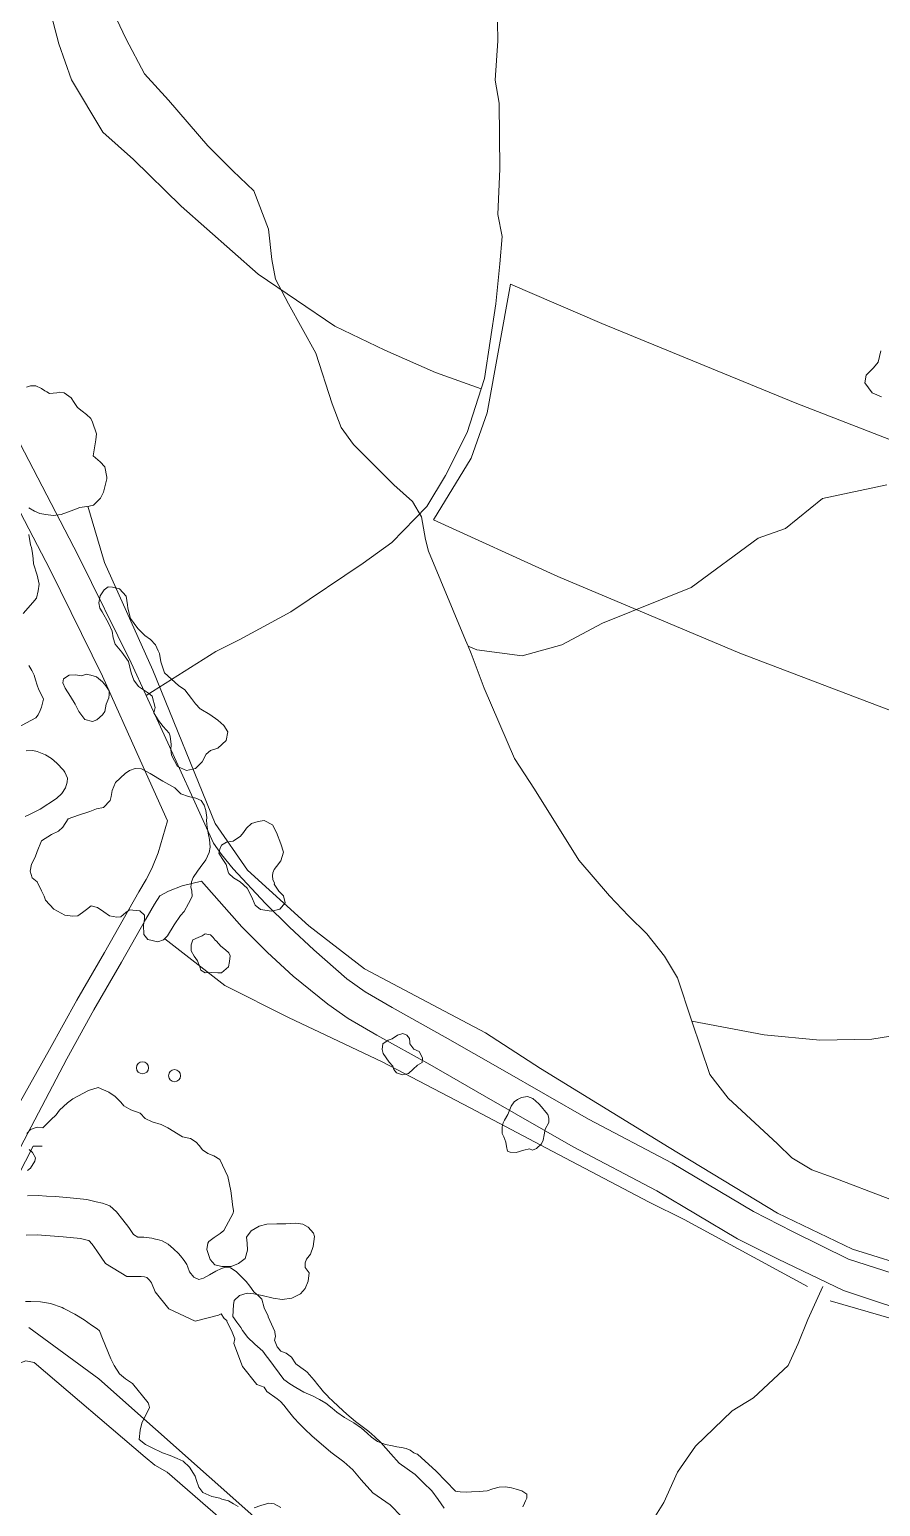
# Model space of a CAD drawing. Header units: metres. Extents: x 4652992 to 4879070, y 2074171 to 2309877.
# Drawn here: x 4653875.7 to 4653983.8, y 2308535.9 to 2308723.4 of the extents above; entities that cross this region are included whole.
import ezdxf

# ---------------------------------------------------------------- set-up
doc = ezdxf.new("R2010")
doc.units = ezdxf.units.M
doc.header["$MEASUREMENT"] = 0
doc.linetypes.add('DGN Style 3', pattern=[92.779933, 66.271381, -26.508552])
doc.layers.get('0').update_dxf_attribs({"color": 4, "lineweight": 0})
for name, color, linetype, lineweight in [('Level 1', 2, 'Continuous', 0), ('Level 10', 54, 'Continuous', 0), ('Level 18', 5, 'Continuous', 0), ('Level 19', 38, 'DGN Style 3', 0), ('Level 2', 6, 'Continuous', 0), ('Level 20', 30, 'DGN Style 3', 0), ('Level 28', 5, 'Continuous', 0), ('Level 37', 3, 'Continuous', 0), ('Level 40', 1, 'Continuous', 0), ('Level 61', 4, 'Continuous', 0)]:
    doc.layers.add(name, color=color, linetype=linetype, lineweight=lineweight)

# ---------------------------------------------------------------- blocks, each defined once
blk = doc.blocks.new('POSTE')
at = {"color": 0, "linetype": 'ByBlock', "lineweight": -2}
blk.add_circle((0, 0), 0.77, dxfattribs=at)

msp = doc.modelspace()

# ---------------------------------------------------------------- linework, layer by layer
at = {"layer": 'Level 1'}
for points in [[(4653984.986513, 2308574.887331, 1264.9891), (4653977.669497, 2308577.663088, 1263.5891), (4653975.069704, 2308578.618532, 1263.2266), (4653972.541079, 2308580.122317, 1262.8016), (4653970.689089, 2308581.905276, 1262.2766), (4653964.440493, 2308587.726687, 1261.6391), (4653962.097292, 2308590.725283, 1261.3891), (4653959.832907, 2308597.501062, 1260.77445), (4653957.992922, 2308603.006899, 1260.275), (4653956.351076, 2308605.749087, 1259.9625), (4653954.130678, 2308608.568484, 1259.5875), (4653951.808901, 2308610.845095, 1258.9875), (4653949.381289, 2308613.391299, 1258.225), (4653945.483889, 2308617.929507, 1257.125), (4653939.86249, 2308626.941897, 1253.9625), (4653937.309695, 2308630.822512, 1253.15), (4653933.452517, 2308639.753908, 1251.0875), (4653931.813296, 2308644.181093, 1250.4), (4653931.435167, 2308645.090027, 1250.3135), (4653931.107594, 2308645.877436, 1250.2385), (4653926.405703, 2308657.17969, 1249.1625), (4653926.025698, 2308658.65552, 1248.975), (4653925.531679, 2308661.525881, 1248.7875), (4653924.363528, 2308663.461306, 1248.55), (4653922.013491, 2308665.587282, 1248.3375), (4653916.881289, 2308670.70032, 1247.95), (4653915.319094, 2308672.865725, 1247.8), (4653914.167116, 2308675.890688, 1247.4375), (4653912.087282, 2308682.304079, 1246.45), (4653908.637331, 2308688.568911, 1245.6875), (4653906.972475, 2308691.689883, 1245.35), (4653906.501528, 2308694.181521, 1245.225), (4653906.097109, 2308698.033877, 1245.0125), (4653904.23511, 2308702.939699, 1244.475), (4653901.549319, 2308705.440493, 1243.9625), (4653898.403078, 2308708.651919, 1243.2625), (4653893.3949, 2308714.428286, 1242.0625), (4653890.337099, 2308717.779299, 1241.425), (4653888.036318, 2308722.174319, 1240.575), (4653885.9657, 2308726.463686, 1239.8375)], [(4653984.569094, 2308665.574526, 1259), (4653976.404482, 2308663.848086, 1258), (4653971.715273, 2308660.053286, 1257), (4653968.244082, 2308658.837893, 1256), (4653959.740114, 2308652.571474, 1255), (4653948.474123, 2308648.021731, 1254), (4653943.308901, 2308645.258913, 1253), (4653938.30469, 2308643.876711, 1252), (4653932.542483, 2308644.642885, 1251), (4653931.435167, 2308645.090027, 1250.238655)], [(4654032.262881, 2308591.477724, 1273.2125), (4654029.451723, 2308592.915713, 1273.025), (4654019.368288, 2308596.470278, 1271.85), (4654012.450686, 2308598.80353, 1270.95), (4654010.360903, 2308599.729128, 1270.6125), (4654008.635927, 2308600.083925, 1270.3), (4654007.329714, 2308600.077517, 1270), (4654005.061098, 2308598.926333, 1269), (4654001.908694, 2308598.056093, 1268), (4653997.156679, 2308597.30591, 1267), (4653992.494082, 2308596.03052, 1266), (4653988.209292, 2308596.07532, 1265), (4653982.682925, 2308595.20093, 1264), (4653976.076296, 2308595.058108, 1263), (4653969.007326, 2308595.769717, 1262), (4653959.832907, 2308597.501062, 1260.77445)], [(4653976.443911, 2308563.793093, 1262.9103), (4653974.560488, 2308559.612917, 1262.7228), (4653973.330508, 2308556.569277, 1262.5353), (4653972.048891, 2308553.755923, 1262.2853), (4653967.663882, 2308549.666689, 1260.7978), (4653964.9657, 2308548.031679, 1259.9603), (4653960.312929, 2308543.52051, 1258.1353), (4653958.029909, 2308540.233706, 1257.3853), (4653956.2699, 2308536.376711, 1256.8353), (4653954.788515, 2308534.00989, 1256.2603), (4653952.955324, 2308532.118288, 1255.9603), (4653950.956301, 2308530.856081, 1255.6978), (4653949.710085, 2308529.578493, 1255.5728), (4653947.81708, 2308527.78351, 1255), (4653946.676699, 2308526.23688, 1254), (4653945.899675, 2308524.750719, 1252.8777)]]:
    msp.add_polyline3d(points, dxfattribs=at)
at = {"layer": 'Level 10', "elevation": 1258.000385, "flags": 128}
msp.add_lwpolyline([(4653832.371189, 2308532.893937), (4653857.311037, 2308545.45228), (4653874.592846, 2308554.11853), (4653875.29706, 2308554.349534), (4653876.319314, 2308554.150121), (4653890.413854, 2308542.141278), (4653891.671989, 2308541.102079), (4653893.211449, 2308540.226098), (4653903.539371, 2308531.265496)], dxfattribs=at)
at = {"layer": 'Level 18', "color": 30}
for points in [[(4653893.267611, 2308622.928116, 1252.114335), (4653889.796918, 2308630.62085, 1251.145603), (4653885.017854, 2308641.299023, 1249.618385), (4653878.355049, 2308654.803155, 1247.600483), (4653865.854975, 2308678.796906, 1243.319878), (4653863.704215, 2308682.439938, 1242.841639), (4653861.941844, 2308685.063087, 1242.436121), (4653859.209884, 2308689.029037, 1241.787008), (4653851.612217, 2308697.721893, 1240.346579), (4653849.998367, 2308699.837827, 1240.047324), (4653848.653594, 2308701.612326, 1239.839022), (4653847.009669, 2308704.098935, 1239.565371), (4653845.594799, 2308706.666678, 1239.30187), (4653844.437976, 2308709.64634, 1238.971031), (4653843.576534, 2308712.804165, 1238.577483), (4653843.03585, 2308715.596861, 1238.206015), (4653842.479195, 2308718.650905, 1237.836759), (4653842.079139, 2308721.721291, 1237.387121), (4653842.085262, 2308724.764628, 1237.051524)], [(4653989.8936, 2308564.012626, 1266.485415), (4653979.735058, 2308567.249895, 1264.775102), (4653972.608542, 2308570.774718, 1263.751123), (4653967.679452, 2308573.307708, 1262.999862), (4653957.345745, 2308579.455312, 1261.473315), (4653946.692984, 2308585.054411, 1259.981872), (4653935.77448, 2308591.314726, 1258.512556), (4653928.535728, 2308595.467569, 1257.608657), (4653921.804696, 2308599.205614, 1256.630906), (4653918.374424, 2308601.193091, 1256.108942), (4653916.04322, 2308602.852945, 1255.830396), (4653911.850574, 2308606.533642, 1255.041202), (4653908.744811, 2308609.419856, 1254.494229), (4653905.718624, 2308612.431468, 1253.977723), (4653901.590579, 2308616.821319, 1253.288799), (4653900.114503, 2308618.63852, 1252.990711), (4653899.11655, 2308620.102849, 1252.757936), (4653897.796418, 2308622.969391, 1252.359218), (4653893.51073, 2308632.378465, 1251.017483), (4653890.554936, 2308638.822708, 1250.203113), (4653888.63821, 2308643.001568, 1249.601317), (4653881.922777, 2308656.612365, 1247.676918), (4653869.353416, 2308680.739112, 1243.644538)], [(4653989.669416, 2308559.79136, 1266.771628), (4653979.088015, 2308563.282721, 1264.888317), (4653970.783512, 2308567.255319, 1263.769081), (4653965.634354, 2308569.870037, 1262.973352), (4653955.391336, 2308575.96369, 1261.508618), (4653944.767022, 2308581.547838, 1260.157277), (4653933.784425, 2308587.844902, 1258.655953), (4653926.569386, 2308591.98414, 1257.706881), (4653919.830878, 2308595.726338, 1257.014135), (4653916.207003, 2308597.825987, 1256.337962), (4653913.628002, 2308599.662275, 1255.952883), (4653909.220221, 2308603.205876, 1255.27939), (4653905.967911, 2308606.228278, 1254.821301), (4653902.693979, 2308609.448556, 1254.25281), (4653897.570397, 2308615.247785, 1253.134731)]]:
    msp.add_polyline3d(points, dxfattribs=at)
at = {"layer": 'Level 19', "linetype": 'DGN Style 3'}
for points in [[(4653766.747758, 2308532.93109, 1261.06256), (4653775.645877, 2308537.975289, 1260.371662), (4653786.781093, 2308542.834655, 1259.354975), (4653806.169932, 2308547.753084, 1257.290499), (4653813.313656, 2308549.571699, 1256.372681), (4653831.817707, 2308552.669732, 1253.725981), (4653839.599179, 2308554.078861, 1253.350121), (4653845.557812, 2308555.875778, 1253.057089), (4653851.863407, 2308558.555357, 1252.73101), (4653857.042582, 2308561.333746, 1252.5726), (4653860.559781, 2308563.922266, 1252.502575), (4653862.064312, 2308565.57376, 1252.449024), (4653865.378334, 2308570.101764, 1251.57082), (4653872.62028, 2308583.77075, 1251.219917), (4653878.300797, 2308593.879517, 1252.244749), (4653881.740625, 2308600.153372, 1252.268885), (4653885.273448, 2308606.225316, 1252.398548), (4653888.359842, 2308611.674665, 1252.621392), (4653889.627927, 2308613.897831, 1252.66785), (4653890.547704, 2308615.48915, 1252.706722), (4653891.277456, 2308616.85765, 1252.719202), (4653892.057587, 2308618.851858, 1252.451345), (4653893.267611, 2308622.928116, 1252.114335)], [(4653768.221379, 2308530.613145, 1261.097118), (4653776.87422, 2308535.5183, 1260.323746), (4653787.672861, 2308540.230786, 1259.316401), (4653806.845571, 2308545.094389, 1257.238209), (4653813.879509, 2308546.885055, 1256.360756), (4653832.28862, 2308549.967193, 1253.816866), (4653840.241671, 2308551.407393, 1253.323206), (4653846.493033, 2308553.292586, 1253.046809), (4653853.05067, 2308556.079271, 1252.905087), (4653858.511375, 2308559.008689, 1252.720885), (4653862.404641, 2308561.873979, 1252.565966), (4653864.177176, 2308563.819657, 1252.516478), (4653866.649717, 2308567.093079, 1252.433666), (4653867.900211, 2308568.472759, 1251.990906), (4653875.073553, 2308582.359163, 1251.684688), (4653880.503669, 2308592.697208, 1252.294955), (4653883.917473, 2308598.923599, 1252.563799), (4653887.441614, 2308604.980621, 1252.452952), (4653890.533296, 2308610.439306, 1252.58908), (4653891.608659, 2308612.324598, 1252.697763), (4653892.305179, 2308613.395698, 1252.750922), (4653893.389972, 2308613.977782, 1252.797401), (4653895.109768, 2308614.692159, 1252.854482), (4653897.570397, 2308615.247785, 1253.134731)]]:
    msp.add_polyline3d(points, dxfattribs=at)
at = {"layer": 'Level 2'}
for points in [[(4653875.498, 2308575.3242, 1248.0777), (4653876.831, 2308575.3667, 1248.0777), (4653877.9201, 2308575.2875, 1248.2277), (4653879.0092, 2308575.2083, 1248.3777), (4653880.4623, 2308575.1042, 1248.6777), (4653881.7401, 2308574.9715, 1248.7777), (4653883.018, 2308574.8387, 1248.8777), (4653884.2128, 2308574.568, 1248.8777), (4653885.007, 2308574.3754, 1248.8777), (4653885.962, 2308574.0382, 1248.8777), (4653886.7951, 2308573.2715, 1248.8777), (4653887.6129, 2308572.2497, 1249.0777), (4653888.3667, 2308571.272, 1249.0777), (4653888.9526, 2308570.4025, 1249.0777), (4653889.4926, 2308570.0707, 1249.0777), (4653890.2494, 2308570.0742, 1249.0777), (4653891.2785, 2308569.9336, 1249.1777), (4653891.755, 2308569.8157, 1249.1777), (4653891.9997, 2308569.7552, 1249.1777), (4653892.5752, 2308569.6052, 1249.1777), (4653893.3629, 2308569.1873, 1249.1777), (4653894.0423, 2308568.6018, 1249.1777), (4653894.6661, 2308567.9838, 1249.1777), (4653894.8978, 2308567.6994, 1249.1777), (4653895.3977, 2308567.0859, 1249.1777), (4653895.7129, 2308566.5713, 1249.1777), (4653895.8381, 2308566.2448, 1249.1777), (4653896.0662, 2308565.6717, 1249.1777), (4653896.6054, 2308564.9927, 1249.4777), (4653897.2574, 2308564.6846, 1249.6777), (4653897.8488, 2308564.8411, 1249.8777), (4653898.606, 2308565.2669, 1250.0777), (4653899.3817, 2308565.7569, 1250.0777), (4653900.117, 2308566.0734, 1250.2777), (4653900.6396, 2308566.2355, 1250.2777), (4653901.2651, 2308566.1513, 1250.2777), (4653901.9721, 2308565.7118, 1250.2777), (4653902.5415, 2308565.1482, 1250.2777), (4653903.2351, 2308564.4472, 1250.2777), (4653903.7247, 2308563.8614, 1250.2777), (4653904.2223, 2308563.1232, 1250.2777), (4653904.806, 2308562.6323, 1250.2777), (4653905.2442, 2308562.1696, 1250.2777), (4653905.5252, 2308561.0965, 1250.2777), (4653906.0253, 2308560.0266, 1250.4777), (4653906.0513, 2308559.9661, 1250.4777), (4653906.466, 2308558.9979, 1250.4777), (4653906.8916, 2308558.0853, 1250.4777), (4653906.8994, 2308558.0146, 1250.4777), (4653906.9598, 2308557.4686, 1250.4777), (4653906.8674, 2308556.9964, 1250.4777), (4653907.191, 2308556.1413, 1250.4777), (4653907.6376, 2308555.5733, 1250.6777), (4653908.3435, 2308555.3225, 1250.6777), (4653908.9997, 2308554.8175, 1250.6777), (4653909.5557, 2308553.9926, 1250.6777), (4653910.1826, 2308553.531, 1250.6777), (4653910.7713, 2308553.08, 1250.7498), (4653910.9992, 2308552.9053, 1250.7777), (4653911.8972, 2308551.9246, 1250.8777), (4653912.3586, 2308551.3065, 1251.0197), (4653912.5472, 2308551.0539, 1251.0777), (4653913.0657, 2308550.4251, 1251.0777), (4653913.5692, 2308549.9123, 1251.0777), (4653913.7558, 2308549.7191, 1251.0777), (4653914.1968, 2308549.2622, 1251.0777), (4653914.9628, 2308548.5475, 1251.0777), (4653916.0421, 2308547.6019, 1251.0777), (4653917.1214, 2308546.6564, 1251.0777), (4653917.9732, 2308546.0246, 1251.1777), (4653918.825, 2308545.3929, 1251.2777), (4653919.5943, 2308544.6964, 1251.2777), (4653920.3637, 2308543.9998, 1251.2777), (4653921.6183, 2308542.5361, 1251.3777), (4653922.6695, 2308541.3513, 1251.3777), (4653923.6959, 2308540.6359, 1251.4277), (4653924.7223, 2308539.9205, 1251.4777), (4653925.7791, 2308538.8791, 1251.5277), (4653926.8358, 2308537.8376, 1251.5777), (4653927.6204, 2308536.7552, 1251.6277), (4653928.4049, 2308535.6729, 1251.6777)], [(4653923.0308, 2308534.5675, 1251.5777), (4653921.515, 2308536.0613, 1251.4777), (4653919.3233, 2308537.5888, 1251.3777), (4653917.8497, 2308539.2498, 1251.3777), (4653916.7734, 2308540.5056, 1251.2777), (4653915.6503, 2308541.5224, 1251.2777), (4653913.9796, 2308542.7615, 1251.0777), (4653911.6089, 2308544.8383, 1251.0777), (4653910.6902, 2308545.6957, 1251.0777), (4653909.9867, 2308546.4244, 1251.0777), (4653909.3461, 2308547.0768, 1251.0777), (4653909.3091, 2308547.1217, 1251.0777), (4653908.6129, 2308547.9659, 1251.0777), (4653908.0404, 2308548.7327, 1250.8777), (4653907.6087, 2308549.2042, 1250.7777), (4653907.1796, 2308549.533, 1250.6777), (4653905.8937, 2308550.4798, 1250.6777), (4653905.5331, 2308551.0148, 1250.6777), (4653904.6007, 2308551.346, 1250.6777), (4653902.7862, 2308553.6542, 1250.4777), (4653901.687, 2308556.5585, 1250.4777), (4653901.8076, 2308557.1747, 1250.4777), (4653901.4613, 2308557.9829, 1250.4777), (4653900.8033, 2308559.3905, 1250.2777), (4653900.7782, 2308559.4866, 1250.2777), (4653900.4677, 2308559.7478, 1250.2777), (4653900.0622, 2308560.3494, 1249.9224), (4653899.744, 2308560.1705, 1249.8777), (4653896.7713, 2308559.3839, 1249.6777), (4653893.4149, 2308560.9704, 1249.4777), (4653891.6929, 2308563.1387, 1249.1777), (4653891.2427, 2308564.2698, 1249.1777), (4653890.9582, 2308564.619, 1249.1777), (4653890.6465, 2308564.9277, 1249.1777), (4653890.6278, 2308564.9439, 1249.1777), (4653890.3372, 2308565.0157, 1249.1777), (4653889.921, 2308565.0726, 1249.0777), (4653888.3378, 2308565.0653, 1249.0777), (4653888.0896, 2308565.0641, 1249.0777), (4653885.4117, 2308566.7099, 1249.0777), (4653884.3095, 2308568.3455, 1249.0777), (4653883.6808, 2308569.1608, 1249.0777), (4653883.2922, 2308569.6463, 1248.8777), (4653883.0712, 2308569.6999, 1248.8777), (4653882.2044, 2308569.8963, 1248.8777), (4653880.0236, 2308570.1229, 1248.6777), (4653876.7303, 2308570.361, 1248.0777), (4653875.3159, 2308570.3158, 1248.0777)]]:
    msp.add_polyline3d(points, dxfattribs=at)
at = {"layer": 'Level 20', "linetype": 'Continuous'}
for points in [[(4653933.080705, 2308677.778666, 1249.523184), (4653927.29604, 2308679.863688, 1248.584404), (4653920.852359, 2308682.702514, 1247.446457), (4653914.520144, 2308685.747694, 1246.877484), (4653904.756389, 2308692.357093, 1245.739538), (4653895.016976, 2308700.965284, 1244.032619), (4653888.967038, 2308706.91935, 1243.463646), (4653885.066042, 2308710.376612, 1242.325699), (4653881.065475, 2308717.009969, 1241.5), (4653879.46871, 2308721.586347, 1240.4), (4653876.871107, 2308731.477267, 1238.6)], [(4653935.17494, 2308724.347228, 1246.4), (4653935.193879, 2308721.96717, 1246.9), (4653934.869192, 2308716.990983, 1247.4), (4653935.376708, 2308714.066532, 1248.2), (4653935.448094, 2308705.730356, 1249), (4653935.208075, 2308699.905617, 1249.4), (4653935.748097, 2308697.130391, 1249.9), (4653935.469155, 2308693.634691, 1250.3), (4653934.945423, 2308688.582503, 1250.2), (4653933.503781, 2308679.091363, 1249.6), (4653933.080705, 2308677.778666, 1249.523184), (4653931.300703, 2308672.255771, 1249.2), (4653928.562683, 2308666.787757, 1248.9), (4653926.192345, 2308662.834814, 1248.9), (4653921.750656, 2308658.285409, 1249.2), (4653918.12116, 2308655.661776, 1249.5), (4653908.909833, 2308649.472647, 1250.1), (4653902.446473, 2308645.934773, 1250.3), (4653899.392727, 2308644.42144, 1250.3), (4653890.554936, 2308638.822708, 1250.0901)]]:
    msp.add_polyline3d(points, dxfattribs=at)
at = {"layer": 'Level 28'}
msp.add_polyline3d([(4653871.351725, 2308570.175595, 1252.818663), (4653870.876962, 2308571.313499, 1252.818663), (4653871.326501, 2308572.161789, 1253), (4653876.222531, 2308581.636816, 1253), (4653877.33278, 2308581.607269, 1252.8)], dxfattribs=at)
at = {"layer": 'Level 37'}
for points in [[(4654040.678148, 2308615.985128, 1279.8), (4654050.952596, 2308644.627232, 1282.929346), (4654049.670675, 2308645.370986, 1282.844792), (4654028.8318, 2308653.830899, 1271.5), (4654002.834384, 2308664.395897, 1264.5), (4653972.953186, 2308676.009496, 1258.5), (4653948.387449, 2308686.069469, 1253.7), (4653936.814173, 2308691.062054, 1252.3), (4653933.843031, 2308674.714773, 1251.2), (4653931.819385, 2308668.960166, 1250.4), (4653927.031517, 2308661.159136, 1250.4), (4653942.806314, 2308653.938665, 1254.5), (4653965.932186, 2308644.225009, 1258.4), (4653994.052173, 2308633.489646, 1266.9), (4654015.010259, 2308625.300751, 1272.5), (4654032.368944, 2308619.00078, 1277.436845), (4654040.105288, 2308616.193036, 1279.637077), (4654040.678148, 2308615.985128, 1279.8), (4654037.209345, 2308606.964578, 1278.9), (4654032.081303, 2308594.886026, 1277.5)], [(4654029.938077, 2308589.10655, 1277.2), (4654027.661904, 2308584.163808, 1276.6), (4654023.132586, 2308578.236312, 1275.8), (4654018.006562, 2308573.631028, 1275.2), (4654013.316627, 2308570.135927, 1274.2), (4654008.806283, 2308568.066667, 1272.5225), (4654003.339454, 2308566.11537, 1270.8004), (4653996.833142, 2308564.907267, 1269.6523), (4653988.666572, 2308565.907857, 1267.9302), (4653980.228208, 2308568.532282, 1266.7822), (4653970.721079, 2308573.120134, 1265.4), (4653956.960407, 2308581.427319, 1263.6), (4653940.629887, 2308591.465497, 1262.2), (4653933.654967, 2308595.991932, 1261.8), (4653924.751179, 2308600.707233, 1260.4), (4653918.283012, 2308604.145589, 1259), (4653911.190324, 2308609.584687, 1257.2), (4653903.425117, 2308616.660235, 1255.5), (4653899.310828, 2308622.588668, 1254.3), (4653891.406215, 2308642.038745, 1251.5), (4653885.267407, 2308655.734762, 1252.3), (4653883.166981, 2308662.87054, 1252.54398)], [(4653974.530549, 2308563.795152, 1265.6341), (4653958.863899, 2308572.28681, 1263.3), (4653954.416312, 2308574.496041, 1262.4), (4653942.085739, 2308580.973651, 1261.9), (4653931.684774, 2308586.480728, 1261.9), (4653920.51353, 2308592.32658, 1261.9), (4653908.60974, 2308597.956789, 1260.7), (4653900.523788, 2308602.027746, 1258.9), (4653892.92438, 2308607.962719, 1257.415212)], [(4653977.416321, 2308561.974586, 1265.6341), (4653988.667698, 2308558.736724, 1268.5043)], [(4653875.677844, 2308558.578594, 1259.230359), (4653884.541678, 2308552.063037, 1259.804393), (4653905.729017, 2308533.222514, 1259.230359), (4653944.741442, 2308500.889329, 1260.378427), (4653961.123297, 2308487.956521, 1260.825194), (4653929.602391, 2308476.771742, 1260.95246), (4653915.355149, 2308472.126188, 1260.95246), (4653903.455918, 2308469.132979, 1263.822628), (4653884.529831, 2308461.993493, 1264.970695), (4653863.847324, 2308454.526326, 1263.822628), (4653857.528678, 2308452.775555, 1263.519133), (4653853.880494, 2308451.764716, 1263.343904), (4653851.896179, 2308451.214902, 1263.248594), (4653846.381272, 2308449.390874, 1263.822628), (4653841.987007, 2308449.945627, 1264.396661), (4653826.620397, 2308463.025186, 1264.396661), (4653801.18775, 2308484.213735, 1266.692796), (4653792.461351, 2308491.810147, 1266.534521), (4653769.538566, 2308511.764647, 1266.118762)]]:
    msp.add_polyline3d(points, dxfattribs=at)
at = {"layer": 'Level 40', "color": 3, "flags": 128}
for points, elevation in [([(4653907.390387, 2308614.002878), (4653907.977864, 2308613.414994), (4653908.200657, 2308612.502634), (4653907.532039, 2308611.711761), (4653906.486308, 2308611.469824), (4653905.089953, 2308611.684818), (4653904.402721, 2308612.204078), (4653903.916596, 2308613.339443), (4653903.36501, 2308614.356246), (4653902.472112, 2308615.174908), (4653901.650871, 2308615.675414), (4653901.055612, 2308616.221184), (4653900.968368, 2308616.455111), (4653900.70355, 2308617.375228), (4653900.189365, 2308618.123744), (4653899.793616, 2308618.806769), (4653899.88719, 2308619.312075), (4653900.114788, 2308619.83611), (4653900.747545, 2308620.198009), (4653901.601561, 2308620.344727), (4653902.549129, 2308620.996729), (4653902.895136, 2308621.455262), (4653903.298806, 2308621.990212), (4653903.928434, 2308622.570409), (4653904.763723, 2308622.85122), (4653905.525749, 2308622.971398), (4653906.599376, 2308622.424191), (4653907.11666, 2308621.457417), (4653907.632359, 2308620.011875), (4653908.000051, 2308618.942121), (4653907.663373, 2308617.828575), (4653907.102315, 2308617.148528), (4653906.813988, 2308616.766392), (4653906.64409, 2308616.318768), (4653906.573933, 2308615.939779), (4653906.622208, 2308615.495303), (4653906.838788, 2308615.01966), (4653906.815403, 2308614.893327), (4653907.390387, 2308614.002878)], 1258.146457), ([(4653900.020269, 2308607.017693), (4653900.630297, 2308606.556752), (4653901.038012, 2308606.176767), (4653901.22784, 2308605.793622), (4653901.137482, 2308605.070849), (4653901.012889, 2308604.397906), (4653900.134993, 2308603.646916), (4653899.649392, 2308603.606316), (4653898.835403, 2308603.670017), (4653898.047856, 2308603.641818), (4653897.49849, 2308603.96104), (4653897.358478, 2308604.378479), (4653897.070666, 2308605.171291), (4653896.652082, 2308605.727303), (4653896.256868, 2308606.409486), (4653896.271004, 2308607.189873), (4653896.471878, 2308607.805177), (4653897.138055, 2308608.116827), (4653897.654799, 2308608.325643), (4653898.045479, 2308608.557799), (4653898.717803, 2308608.433317), (4653899.049258, 2308608.110955), (4653899.330907, 2308607.754316), (4653899.483413, 2308607.639082), (4653900.020269, 2308607.017693)], 1259.346457), ([(4653924.557837, 2308593.915432), (4653925.195672, 2308593.624245), (4653925.657066, 2308592.846413), (4653925.590546, 2308592.25286), (4653925.003841, 2308591.885432), (4653924.435718, 2308591.384728), (4653923.859849, 2308590.842171), (4653923.095075, 2308590.680804), (4653922.31634, 2308590.911525), (4653922.009782, 2308591.357779), (4653921.870427, 2308591.773078), (4653921.40441, 2308592.292126), (4653920.65506, 2308593.382948), (4653920.53119, 2308593.881923), (4653920.620953, 2308594.601), (4653921.272692, 2308595.086201), (4653921.778916, 2308595.252134), (4653922.47244, 2308595.729588), (4653923.153588, 2308595.906405), (4653923.639697, 2308595.72986), (4653923.988045, 2308595.275897), (4653924.036066, 2308594.834259), (4653924.039177, 2308594.617308), (4653924.557837, 2308593.915432)], 1263.746457)]:
    msp.add_lwpolyline(points, dxfattribs=dict(at, elevation=elevation))
at = {"layer": 'Level 40', "color": 3}
for points in [[(4653983.912812, 2308676.783615, 1265.446457), (4653982.715756, 2308677.262645, 1265.446457), (4653981.792146, 2308678.526883, 1265.446457), (4653981.975715, 2308679.521625, 1265.446457), (4653982.916501, 2308680.440316, 1265.446457), (4653983.500656, 2308681.167896, 1265.446457), (4653983.826649, 2308682.586241, 1265.446457)], [(4653875.349591, 2308677.973884, 1253.746457), (4653875.879885, 2308678.151943, 1253.746457), (4653876.540693, 2308678.140033, 1253.746457), (4653877.25878, 2308677.8412, 1253.746457), (4653877.699881, 2308677.538424, 1253.746457), (4653877.94714, 2308677.382088, 1253.746457), (4653878.30123, 2308677.205958, 1253.746457), (4653878.74837, 2308677.233637, 1253.746457), (4653879.195509, 2308677.261316, 1253.746457), (4653879.59914, 2308677.352318, 1253.746457), (4653880.133289, 2308677.253351, 1253.746457), (4653881.015494, 2308676.6478, 1253.746457), (4653881.397152, 2308676.024463, 1253.746457), (4653881.832229, 2308675.391224, 1253.746457), (4653882.413768, 2308674.951899, 1253.746457), (4653882.995309, 2308674.512573, 1253.746457), (4653883.51353, 2308674.029713, 1253.746457), (4653883.754769, 2308673.542905, 1253.746457), (4653884.254927, 2308672.068617, 1253.746457), (4653884.169653, 2308671.310693, 1253.746457), (4653883.846615, 2308669.270388, 1253.746457), (4653884.704962, 2308668.492968, 1254.646457), (4653885.309587, 2308667.884064, 1254.646457), (4653885.562235, 2308666.567411, 1254.646457), (4653885.576013, 2308666.344012, 1254.646457), (4653885.152623, 2308664.655654, 1254.646457), (4653884.737369, 2308663.904379, 1254.646457), (4653883.855617, 2308663.018651, 1254.646457), (4653883.33576, 2308662.894096, 1254.646457), (4653882.145843, 2308662.728022, 1254.646457), (4653881.01315, 2308662.275262, 1254.646457), (4653879.773709, 2308661.842266, 1254.646457), (4653878.753743, 2308661.699909, 1254.646457), (4653877.836633, 2308661.814585, 1254.646457), (4653877.03615, 2308661.962873, 1254.646457), (4653876.372099, 2308662.251541, 1254.646457), (4653875.674484, 2308662.656863, 1254.646457)], [(4653875.674506, 2308659.273788, 1252.646457), (4653875.853108, 2308657.99035, 1253.146479), (4653876.008691, 2308657.626929, 1253.6465), (4653876.10533, 2308656.932481, 1253.6465), (4653876.191862, 2308656.183518, 1253.6465), (4653876.244125, 2308655.553654, 1253.6465), (4653876.709844, 2308654.114241, 1253.6465), (4653876.953679, 2308652.997813, 1253.6465), (4653876.846429, 2308652.11555, 1253.6465), (4653876.620092, 2308651.198946, 1253.6465), (4653876.181963, 2308650.659867, 1253.6465), (4653874.943616, 2308649.235829, 1252.6465)], [(4653898.643012, 2308636.433211, 1256.546457), (4653899.645186, 2308635.724121, 1256.546457), (4653900.4288, 2308635.011883, 1256.546457), (4653900.936081, 2308634.219947, 1256.546457), (4653900.690837, 2308633.131122, 1256.546457), (4653899.636892, 2308632.148419, 1256.546457), (4653898.707919, 2308631.840574, 1256.546457), (4653898.192647, 2308631.41248, 1256.546457), (4653897.66011, 2308630.420418, 1256.546457), (4653896.805961, 2308629.575152, 1256.546457), (4653895.666174, 2308629.306315, 1256.546457), (4653894.540565, 2308629.820172, 1256.546457), (4653893.763302, 2308631.272972, 1256.546457), (4653893.677563, 2308631.986895, 1256.546457), (4653893.710471, 2308632.635211, 1256.546457), (4653893.595127, 2308633.659987, 1256.546457), (4653893.454692, 2308634.078632, 1256.546457), (4653892.694518, 2308634.917431, 1256.546457), (4653892.137298, 2308635.675011, 1256.546457), (4653891.534853, 2308636.659085, 1256.546457), (4653891.709422, 2308637.335209, 1255.646457), (4653891.319115, 2308638.73802, 1254.846457), (4653890.867091, 2308639.127717, 1254.846457), (4653889.582919, 2308639.977512, 1254.846457), (4653888.9902, 2308640.786658, 1254.846457), (4653888.639993, 2308641.72572, 1254.846457), (4653888.291466, 2308643.145256, 1254.846457), (4653887.465771, 2308644.34719, 1254.846457), (4653886.600927, 2308645.337823, 1254.846457), (4653886.361787, 2308646.168846, 1254.846457), (4653886.257187, 2308647.018646, 1254.846457), (4653885.788141, 2308648.023351, 1254.846457), (4653884.959418, 2308649.444306, 1254.846457), (4653884.657635, 2308649.937252, 1254.846457), (4653884.563953, 2308650.610169, 1254.846457), (4653884.728434, 2308651.497481, 1254.846457), (4653885.215115, 2308652.237692, 1254.846457), (4653885.723598, 2308652.624232, 1254.846457), (4653886.28829, 2308652.607037, 1254.846457), (4653887.167347, 2308652.400503, 1254.846457), (4653887.99774, 2308651.460042, 1254.846457), (4653888.18206, 2308650.333322, 1254.846457), (4653888.23828, 2308649.929576, 1254.846457), (4653888.560215, 2308648.602521, 1254.846457), (4653889.504757, 2308647.334941, 1254.846457), (4653890.393085, 2308646.471112, 1254.846457), (4653891.125059, 2308645.94218, 1254.846457), (4653891.741249, 2308645.259866, 1254.846457), (4653892.080547, 2308644.497715, 1254.846457), (4653892.23691, 2308644.162804, 1254.846457), (4653892.436936, 2308643.120484, 1254.846457), (4653892.877802, 2308641.727581, 1254.846457), (4653893.774003, 2308640.905957, 1254.846457), (4653894.67804, 2308640.126587, 1254.846457), (4653895.444457, 2308639.547541, 1254.846457), (4653895.872994, 2308639.031072, 1254.846457), (4653896.293705, 2308638.47234, 1254.846457), (4653896.81764, 2308637.763355, 1254.846457), (4653897.399471, 2308637.131064, 1254.846457), (4653897.483943, 2308637.115419, 1254.846457), (4653898.643012, 2308636.433211, 1256.546457)], [(4653875.644602, 2308642.669962, 1252.6465), (4653876.034395, 2308642.033172, 1252.6465), (4653876.315077, 2308641.416585, 1252.6465), (4653876.486646, 2308640.820203, 1252.6465), (4653876.702652, 2308640.159124, 1252.6465), (4653876.928782, 2308639.552627, 1252.6465), (4653877.219594, 2308638.990607, 1252.6465), (4653877.500286, 2308638.373996, 1252.6465), (4653877.409193, 2308637.882698, 1252.6465), (4653877.253419, 2308637.346912, 1252.6465), (4653877.117887, 2308636.9203, 1252.6465), (4653876.852991, 2308636.404712, 1252.6465), (4653876.553777, 2308636.008405, 1252.6465), (4653874.186458, 2308634.731944, 1253.6465)], [(4653885.496613, 2308637.737556, 1253.546457), (4653885.324021, 2308636.806341, 1253.546457), (4653885.026204, 2308636.379902, 1253.546457), (4653884.300573, 2308635.769997, 1253.546457), (4653883.730154, 2308635.52538, 1253.546457), (4653882.772841, 2308635.79024, 1253.546457), (4653881.999069, 2308636.809189, 1253.546457), (4653881.555893, 2308637.723118, 1253.546457), (4653880.951354, 2308638.710705, 1253.546457), (4653880.270061, 2308639.756275, 1253.546457), (4653879.964729, 2308640.469525, 1253.546457), (4653880.058894, 2308640.97744, 1253.546457), (4653880.794476, 2308641.421063, 1253.146457), (4653881.545369, 2308641.457188, 1253.146457), (4653882.399676, 2308641.34276, 1253.146457), (4653882.920174, 2308641.552952, 1253.146457), (4653883.512689, 2308641.443211, 1253.146457), (4653884.258795, 2308641.217426, 1253.146457), (4653885.018906, 2308640.594854, 1253.146457), (4653885.44829, 2308640.077333, 1253.146457), (4653885.85413, 2308639.432771, 1253.146457), (4653885.852442, 2308638.951282, 1253.146457), (4653885.824128, 2308638.562322, 1253.146457), (4653885.496613, 2308637.737556, 1253.546457)], [(4653875.327729, 2308631.831, 1252.6465), (4653876.176523, 2308631.84322, 1252.6465), (4653876.722138, 2308631.742177, 1252.6465), (4653877.772878, 2308631.321713, 1252.6465), (4653878.530567, 2308630.842579, 1252.6465), (4653879.213456, 2308630.264357, 1252.6465), (4653880.063989, 2308629.372735, 1252.6465), (4653880.241752, 2308629.113933, 1252.6465), (4653880.546677, 2308628.323341, 1252.6465), (4653880.510152, 2308627.82186, 1252.6465), (4653880.32402, 2308627.12219, 1252.6465), (4653879.854949, 2308626.418432, 1252.6465), (4653879.167618, 2308625.75508, 1252.6465), (4653877.113062, 2308624.405517, 1252.8465), (4653875.817788, 2308623.769229, 1253.6465), (4653875.201997, 2308623.488385, 1253.6465)], [(4653896.240744, 2308614.490586, 1258.846457), (4653896.373032, 2308614.030884, 1258.846457), (4653896.374476, 2308613.334279, 1258.846457), (4653895.942967, 2308612.413176, 1258.846457), (4653895.369729, 2308611.431252, 1258.846457), (4653894.924257, 2308610.904409, 1258.846457), (4653894.126157, 2308609.722217, 1259.746457), (4653893.257844, 2308608.317761, 1259.746457), (4653892.77082, 2308607.799222, 1259.746457), (4653892.02871, 2308607.545305, 1259.746457), (4653890.784222, 2308607.86268, 1259.746457), (4653890.247639, 2308608.483785, 1259.746457), (4653890.205889, 2308609.665453, 1259.746457), (4653890.346062, 2308610.422113, 1259.746457), (4653890.355507, 2308610.9421, 1259.746457), (4653889.768877, 2308611.490621, 1259.046457), (4653888.456569, 2308611.625216, 1257.746457), (4653887.957486, 2308611.281809, 1257.746457), (4653887.335159, 2308610.743306, 1257.746457), (4653886.848614, 2308610.702645, 1257.746457), (4653885.880261, 2308610.881938, 1257.746457), (4653885.184881, 2308611.359348, 1257.746457), (4653884.371005, 2308611.90228, 1257.746457), (4653883.586676, 2308612.134666, 1257.746457), (4653882.979932, 2308611.680437, 1257.746457), (4653882.473006, 2308611.294887, 1257.746457), (4653881.874059, 2308610.882786, 1257.746457), (4653881.253374, 2308610.823373, 1257.746457), (4653880.23508, 2308610.968328, 1257.746457), (4653878.847365, 2308611.704684, 1257.746457), (4653877.795807, 2308612.863039, 1257.046457), (4653877.586828, 2308613.381539, 1257.046457), (4653877.274888, 2308614.049955, 1257.046457), (4653876.696205, 2308615.160314, 1257.046457), (4653876.100174, 2308615.706848, 1257.046457), (4653875.819517, 2308616.543921, 1257.046457), (4653875.983691, 2308617.429468, 1257.046457), (4653876.450638, 2308618.302552, 1257.046457), (4653876.717762, 2308619.038161, 1257.046457), (4653877.270683, 2308620.375047, 1257.046457), (4653878.553814, 2308621.184168, 1257.046457), (4653879.421677, 2308621.634041, 1257.046457), (4653879.994585, 2308622.138523, 1257.046457), (4653880.669087, 2308623.191129, 1257.046457), (4653881.973883, 2308623.647282, 1257.046457), (4653883.412873, 2308624.122183, 1257.046457), (4653884.257225, 2308624.445531, 1257.046457), (4653885.12026, 2308624.634587, 1257.046457), (4653885.981723, 2308625.514915, 1256.546457), (4653886.117693, 2308626.01334, 1256.546457), (4653886.258411, 2308626.77268, 1256.546457), (4653886.664631, 2308627.788268, 1256.546457), (4653887.87655, 2308628.916416, 1256.546457), (4653888.434061, 2308629.336741, 1256.546457), (4653889.178893, 2308629.59148, 1256.546457), (4653889.953316, 2308629.535324, 1256.546457), (4653891.063313, 2308628.937091, 1256.546457), (4653892.660659, 2308627.971686, 1257.746457), (4653894.190297, 2308627.112678, 1258.546457), (4653894.964308, 2308626.359955, 1258.546457), (4653895.942441, 2308626.004708, 1258.546457), (4653896.859848, 2308625.791289, 1258.546457), (4653897.543597, 2308625.490558, 1258.546457), (4653897.912663, 2308624.899876, 1258.546457), (4653898.139979, 2308624.248383, 1258.546457), (4653898.236421, 2308623.359945, 1258.546457), (4653898.208326, 2308622.973383, 1258.546457), (4653898.312563, 2308622.127014, 1258.546457), (4653898.47753, 2308621.138796, 1258.546457), (4653898.586482, 2308620.552717, 1258.546457), (4653898.66734, 2308619.58005, 1258.546457), (4653898.542627, 2308618.906629, 1258.546457), (4653898.111008, 2308617.985299, 1258.546457), (4653897.40365, 2308616.984406, 1258.546457), (4653897.057761, 2308616.526043, 1258.546457), (4653896.515534, 2308615.712214, 1258.546457), (4653896.330074, 2308615.180595, 1258.546457), (4653896.240744, 2308614.490586, 1258.846457)], [(4653875.423186, 2308583.245871, 1258.2465), (4653875.884451, 2308583.720909, 1258.2465), (4653876.729243, 2308584.05023, 1258.2465), (4653877.42153, 2308583.95945, 1258.2465), (4653878.460569, 2308584.941171, 1258.8465), (4653879.137471, 2308585.609955, 1261.1465), (4653879.545203, 2308586.204626, 1261.1465), (4653880.572337, 2308587.131387, 1261.1465), (4653881.261042, 2308587.636796, 1261.1465), (4653883.229488, 2308588.682962, 1262.6465), (4653884.443585, 2308589.0789, 1263.8465), (4653885.810735, 2308588.454756, 1263.8465), (4653886.640281, 2308587.930125, 1263.8465), (4653887.322432, 2308587.210129, 1263.8465), (4653887.715253, 2308586.729227, 1263.8465), (4653888.623135, 2308586.2272, 1263.8465), (4653889.772642, 2308585.828879, 1263.8465), (4653890.425614, 2308585.151384, 1263.8465), (4653891.310951, 2308584.727745, 1263.8465), (4653892.467104, 2308584.365303, 1263.8465), (4653893.316601, 2308583.948298, 1263.8465), (4653895.188238, 2308582.784328, 1263.3465), (4653896.192363, 2308582.598464, 1263.3465), (4653896.885633, 2308582.135957, 1263.3465), (4653897.285365, 2308581.690651, 1263.3465), (4653897.707666, 2308581.166901, 1263.3465), (4653898.400943, 2308580.704389, 1263.3465), (4653899.156668, 2308580.378845, 1263.3465), (4653899.892455, 2308579.945596, 1263.3465), (4653900.937895, 2308577.783464, 1260.9465), (4653901.322514, 2308575.956188, 1259.2465), (4653901.456327, 2308574.643785, 1257.9465), (4653901.520441, 2308574.183415, 1257.9465), (4653901.64602, 2308573.450037, 1257.9465), (4653901.626541, 2308573.3448, 1257.9465), (4653901.585821, 2308573.124796, 1257.9465), (4653900.397669, 2308570.927506, 1256.9342), (4653899.936599, 2308570.535691, 1256.9342), (4653899.200027, 2308570.041558, 1256.9342), (4653898.506937, 2308569.526906, 1256.9342), (4653898.392382, 2308569.310931, 1256.9342), (4653898.274658, 2308568.497199, 1256.9342), (4653898.661471, 2308567.215112, 1256.9342), (4653899.284432, 2308566.53611, 1256.9342), (4653900.163608, 2308566.327263, 1256.9342), (4653901.333802, 2308566.317643, 1256.9342), (4653902.275627, 2308566.700116, 1256.9342), (4653903.118958, 2308567.362104, 1256.9342), (4653903.411693, 2308568.41554, 1256.9342), (4653903.39502, 2308569.291922, 1256.9342), (4653903.306779, 2308570.046924, 1256.9342), (4653903.886961, 2308570.862746, 1256.9342), (4653904.895009, 2308571.459181, 1256.9342), (4653905.857336, 2308571.717765, 1256.9342), (4653907.138522, 2308571.750078, 1256.9342), (4653908.304834, 2308571.735139, 1256.9342), (4653909.546992, 2308571.83348, 1256.9342), (4653910.447166, 2308571.707247, 1256.9342), (4653911.123973, 2308571.314953, 1256.9342), (4653911.814093, 2308570.57719, 1256.9342), (4653911.917784, 2308570.168301, 1256.9342), (4653911.751438, 2308568.876063, 1256.9342), (4653911.430823, 2308567.890614, 1256.9342), (4653910.914416, 2308567.279098, 1256.9342), (4653910.733781, 2308566.795608, 1256.9342), (4653910.762123, 2308566.229808, 1256.9342), (4653911.233215, 2308565.517708, 1256.9342), (4653911.108998, 2308564.457439, 1256.9342), (4653910.728442, 2308563.524679, 1256.9342), (4653910.161627, 2308562.88259, 1256.9342), (4653909.049083, 2308562.319218, 1256.9342), (4653907.80068, 2308562.146326, 1256.9342), (4653906.676936, 2308562.312014, 1256.9342), (4653905.298286, 2308562.670379, 1256.9342), (4653904.223841, 2308562.877304, 1256.9342), (4653903.364233, 2308562.952758, 1256.9342), (4653902.42523, 2308562.636286, 1256.9342), (4653901.733188, 2308562.002246, 1256.9342), (4653901.642384, 2308561.470867, 1256.9342), (4653901.564548, 2308559.975924, 1256.9342), (4653902.084035, 2308559.287933, 1256.9342), (4653902.583682, 2308558.597191, 1256.9342), (4653902.768238, 2308558.212606, 1256.9342), (4653902.971373, 2308557.986489, 1256.9342), (4653903.41734, 2308557.3635, 1256.9342), (4653904.342646, 2308556.46196, 1256.9342), (4653905.367467, 2308555.600437, 1256.9342), (4653905.79301, 2308554.996314, 1256.9342), (4653906.110539, 2308554.569768, 1256.9342), (4653908.017922, 2308551.973713, 1256.9342), (4653908.778345, 2308551.43192, 1256.9342), (4653909.550803, 2308550.96698, 1256.9342), (4653910.554385, 2308550.39394, 1256.9342), (4653911.681533, 2308549.91789, 1256.9342), (4653912.564051, 2308549.468319, 1256.9342), (4653913.346912, 2308548.980075, 1256.9342), (4653914.159514, 2308548.333841, 1256.9342), (4653914.757876, 2308547.847847, 1256.9342), (4653915.72989, 2308547.185233, 1256.9342), (4653916.925342, 2308546.474001, 1256.9342), (4653917.880882, 2308545.803402, 1256.9342), (4653918.614172, 2308545.178293, 1256.9342), (4653919.15233, 2308544.678631, 1256.9342), (4653919.942781, 2308544.113594, 1256.9342), (4653920.935682, 2308543.734289, 1256.9342), (4653921.826329, 2308543.560538, 1256.9342), (4653922.390637, 2308543.450451, 1256.9342), (4653922.966033, 2308543.3382, 1256.9342), (4653923.563092, 2308543.221724, 1256.9342), (4653924.053303, 2308542.997227, 1256.9342), (4653924.557643, 2308542.689279, 1256.9342), (4653924.828659, 2308542.551106, 1256.9342), (4653925.015797, 2308542.514598, 1256.9342), (4653927.35312, 2308540.363657, 1256.9342), (4653929.815157, 2308537.826849, 1259.4347), (4653930.43816, 2308537.718251, 1259.4347), (4653931.279905, 2308537.702981, 1259.4347), (4653931.872421, 2308537.742223, 1259.4347), (4653932.835162, 2308537.773525, 1259.4347), (4653933.854382, 2308537.861234, 1259.4347), (4653934.578119, 2308538.118163, 1259.4347), (4653935.360259, 2308538.335371, 1259.4347), (4653936.168101, 2308538.382876, 1259.4347), (4653936.931089, 2308538.232779, 1259.4347), (4653937.543929, 2308538.047362, 1259.4347), (4653938.243512, 2308537.872383, 1259.4347), (4653938.897069, 2308537.427984, 1259.4347), (4653938.901142, 2308536.907308, 1259.4347), (4653938.729533, 2308536.595299, 1259.4347), (4653938.572138, 2308536.30585, 1259.4347), (4653938.390973, 2308535.837591, 1259.4347)], [(4653936.879044, 2308586.70802, 1264.746457), (4653937.279414, 2308587.239067, 1264.746457), (4653937.682911, 2308587.553401, 1264.746457), (4653938.203926, 2308587.802751, 1264.746457), (4653938.959978, 2308587.922137, 1264.746457), (4653939.646523, 2308587.665365, 1264.746457), (4653940.388811, 2308587.009247, 1264.746457), (4653940.744513, 2308586.597595, 1264.746457), (4653941.312094, 2308585.930588, 1264.746457), (4653941.557999, 2308585.62571, 1264.746457), (4653941.689521, 2308585.1691, 1264.746457), (4653941.672634, 2308584.610281, 1264.746457), (4653941.228334, 2308583.794751, 1265.746457), (4653941.089503, 2308583.043284, 1265.746457), (4653940.966096, 2308582.375304, 1265.746457), (4653940.748441, 2308581.897472, 1265.746457), (4653940.124633, 2308581.322109, 1265.746457), (4653939.611939, 2308581.11477, 1265.746457), (4653939.210367, 2308581.275462, 1265.746457), (4653938.489167, 2308581.106718, 1265.746457), (4653937.525205, 2308580.824564, 1265.246457), (4653936.750984, 2308580.838267, 1265.246457), (4653936.432617, 2308580.983609, 1265.246457), (4653936.282617, 2308581.573034, 1265.246457), (4653936.20835, 2308582.10523, 1265.246457), (4653935.948616, 2308582.801366, 1265.246457), (4653935.767741, 2308583.223678, 1265.246457), (4653935.753768, 2308583.615092, 1265.246457), (4653935.755234, 2308584.09005, 1265.246457), (4653935.889594, 2308584.583606, 1265.246457), (4653936.034799, 2308584.902342, 1265.246457), (4653936.457312, 2308585.632807, 1264.846457), (4653936.879044, 2308586.70802, 1264.746457)], [(4653875.480216, 2308578.519061, 1256.5465), (4653875.87273, 2308578.820807, 1256.5465), (4653876.408382, 2308579.700913, 1258.2465), (4653876.488719, 2308580.134401, 1258.2465), (4653876.12673, 2308580.799207, 1258.2465), (4653875.717879, 2308581.211145, 1258.2465)], [(4653902.251711, 2308535.849766, 1262.6746), (4653901.656078, 2308536.214374, 1262.6746), (4653900.994997, 2308536.597467, 1262.6746), (4653900.169499, 2308536.802223, 1262.6746), (4653899.892562, 2308536.916046, 1262.6746), (4653898.891119, 2308537.122688, 1262.6746), (4653897.74359, 2308537.630138, 1262.6746), (4653897.230772, 2308538.329011, 1262.6746), (4653896.9436, 2308539.16762, 1262.6746), (4653896.758372, 2308539.737016, 1262.6746), (4653896.051408, 2308540.874188, 1262.6746), (4653895.247837, 2308541.634568, 1262.6746), (4653894.495214, 2308541.941229, 1262.6746), (4653893.60841, 2308542.330493, 1262.6746), (4653892.615876, 2308542.689102, 1262.6746), (4653891.249552, 2308543.336742, 1262.6746), (4653890.472022, 2308543.738818, 1262.6746), (4653889.685691, 2308544.353242, 1262.6746), (4653889.791262, 2308545.566046, 1262.6746), (4653890.007156, 2308546.455817, 1262.6746), (4653890.963892, 2308548.415792, 1259.8044), (4653890.890822, 2308548.755158, 1259.8044), (4653890.829107, 2308549.041783, 1259.8044), (4653888.825209, 2308551.48354, 1259.8044), (4653887.946444, 2308552.084482, 1259.8044), (4653887.164631, 2308552.698263, 1259.8044), (4653886.490559, 2308553.775501, 1259.8044), (4653886.066574, 2308554.60486, 1259.8044), (4653885.002092, 2308557.213033, 1258.6563), (4653884.636575, 2308558.150785, 1258.6563), (4653884.316618, 2308558.444455, 1258.6563), (4653883.63115, 2308558.887701, 1258.6563), (4653882.673036, 2308559.560285, 1258.6563), (4653881.50626, 2308560.269368, 1258.6563), (4653880.081112, 2308560.995712, 1258.6563), (4653879.872628, 2308561.123868, 1258.6563), (4653878.389918, 2308561.623877, 1258.6563), (4653877.157443, 2308561.847704, 1258.6563), (4653875.899077, 2308561.898794, 1258.6563), (4653875.239353, 2308561.897067, 1258.6563)], [(4653907.64503, 2308535.718838, 1262.6746), (4653906.820393, 2308536.194645, 1262.6746), (4653906.147136, 2308536.294577, 1262.6746), (4653905.104902, 2308536.002697, 1262.6746), (4653904.287343, 2308535.708732, 1262.6746)]]:
    msp.add_polyline3d(points, dxfattribs=at)

# ---------------------------------------------------------------- block references
at = {"layer": 'Level 61', "zscale": 0.1}
for p in [(4653890.085516, 2308591.57523, 1259.9), (4653894.163831, 2308590.567345, 1260.1)]:
    msp.add_blockref('POSTE', p, dxfattribs=at)

doc.saveas('drawing.dxf')
